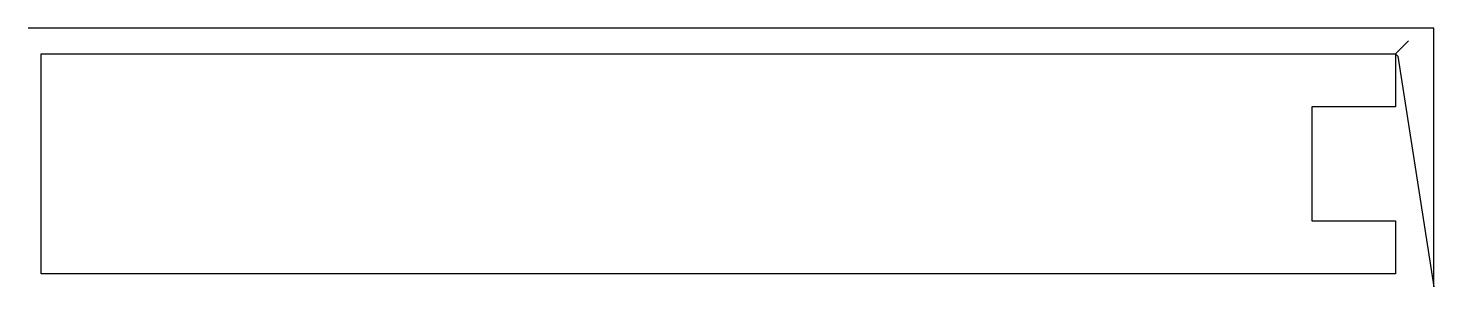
# Model space of a CAD drawing. Header units: metres. Extents: x 0 to 2157, y 0 to 397.
import ezdxf

# ---------------------------------------------------------------- set-up
doc = ezdxf.new("R2010")
doc.units = ezdxf.units.M

msp = doc.modelspace()

# ---------------------------------------------------------------- linework, layer by layer
at = {"layer": 'TOOL_0'}
for p, q in [((1, 396.769), (0, 396.769)), ((2156.849, 396.769), (1, 396.769)), ((2156.849, 1), (2156.849, 396.769)), ((2117.799, 377.3), (2098, 357.501)), ((20, 20.001), (20, 357.501)), ((20, 357.501), (2098, 357.501)), ((2098, 357.501), (2098, 276.001)), ((2098, 357.501), (2101.536, 353.965)), ((2101.536, 353.965), (2156.849, 0)), ((2098, 276.001), (1969.5, 276.001)), ((1969.5, 276.001), (1969.5, 101.501)), ((1969.5, 101.501), (2098, 101.501)), ((2098, 101.501), (2098, 20.001)), ((2098, 20.001), (20, 20.001)), ((2156.849, 0), (2156.849, 1)), ((2156.849, 1), (2156.849, 0)), ((2156.849, 0), (2156.849, 1))]:
    msp.add_line(p, q, dxfattribs=at)

doc.saveas('drawing.dxf')
